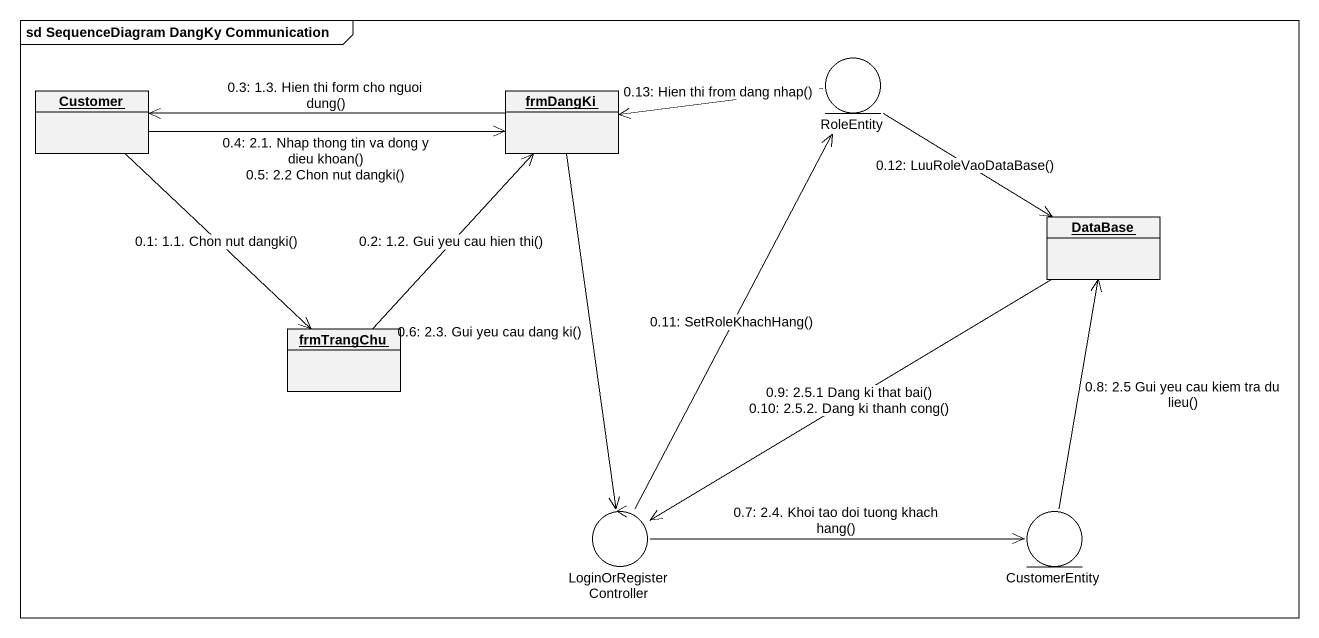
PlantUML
@startuml
mainframe sd SequenceDiagram DangKy Communication
allowmixing
hide circle
hide empty members
entity RoleEntity
object Customer
object frmDangKi
object "DataBase" as DataBase_
object frmTrangChu
control LoginOrRegisterController
entity CustomerEntity
Customer --> frmTrangChu : 0.1: 1.1. Chon nut dangki()
frmTrangChu -up-> frmDangKi : 0.2: 1.2. Gui yeu cau hien thi()
frmDangKi -left-> Customer : 0.3: 1.3. Hien thi form cho nguoi dung()
Customer -right-> frmDangKi : 0.4: 2.1. Nhap thong tin va dong y dieu khoan()\n0.5: 2.2 Chon nut dangki()
frmDangKi --> LoginOrRegisterController : 0.6: 2.3. Gui yeu cau dang ki()
LoginOrRegisterController -right-> CustomerEntity : 0.7: 2.4. Khoi tao doi tuong khach hang()
CustomerEntity -up-> DataBase_ : 0.8: 2.5 Gui yeu cau kiem tra du lieu()
DataBase_ --> LoginOrRegisterController : 0.9: 2.5.1 Dang ki that bai()\n0.10: 2.5.2. Dang ki thanh cong()
LoginOrRegisterController -up-> RoleEntity : 0.11: SetRoleKhachHang()
RoleEntity -right-> DataBase_ : 0.12: LuuRoleVaoDataBase()
RoleEntity -left-> frmDangKi : 0.13: Hien thi from dang nhap()
@enduml
